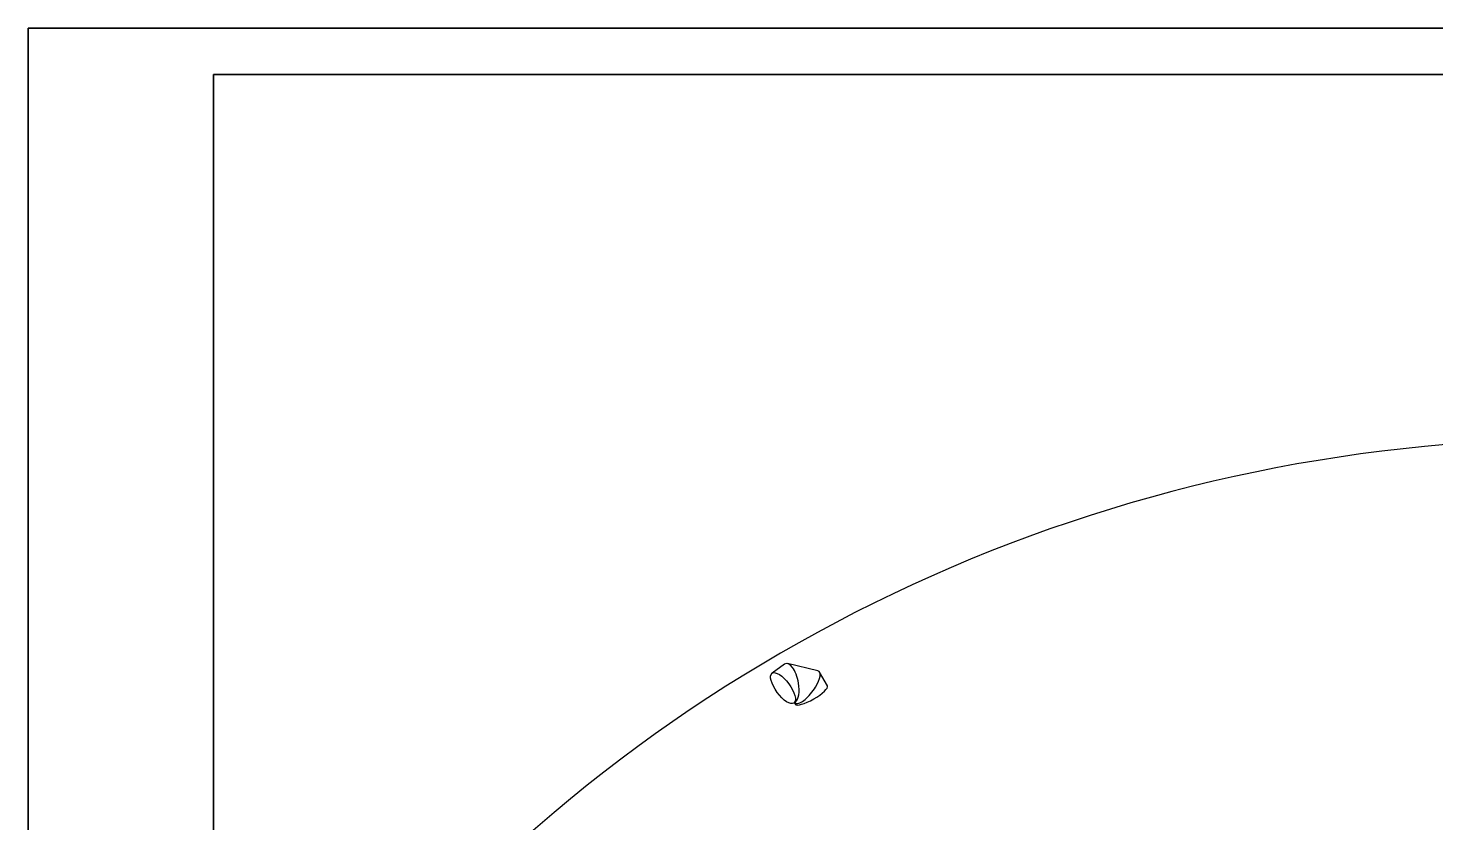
# Model space of a CAD drawing. Header units: millimetres. Extents: x -360063 to 84100, y -179792 to 59400.
# Drawn here: x 0 to 15198, y 50819 to 59400 of the extents above; entities that cross this region are included whole.
import ezdxf

# ---------------------------------------------------------------- set-up
doc = ezdxf.new("R2010")
doc.units = ezdxf.units.MM
doc.header["$LTSCALE"] = 100
doc.layers.get('0').update_dxf_attribs({"lineweight": 18})
doc.layers.add('Border', color=7, linetype='Continuous', lineweight=35)
doc.layers.add('Visible', color=7, linetype='Continuous', lineweight=25)

# ---------------------------------------------------------------- blocks, each defined once
blk = doc.blocks.new('Borders Bigadan Border')
at = {"layer": 'Border'}
for p, q in [((0, 594), (841, 594)), ((0, 0), (0, 594)), ((836, 589), (20, 589)), ((20, 589), (20, 5))]:
    blk.add_line(p, q, dxfattribs=at)

msp = doc.modelspace()

# ---------------------------------------------------------------- linework, layer by layer
at = {"layer": 'Visible'}
for p, q in [((8164.66, 52532.61), (8031.25, 52434.76)), ((8525.53, 52461.21), (8199.15, 52539.55)), ((8629.12, 52299.68), (8544.33, 52447.14)), ((8289.51, 52106.5), (8267.28, 52111.83)), ((8282.93, 52123.3), (8267.82, 52112.22)), ((8282.37, 52100.29), (8277.08, 52109.48))]:
    msp.add_line(p, q, dxfattribs=at)
msp.add_arc((16706.33, 37851.75), 17108.42, 40.510533, 139.489467, dxfattribs=at)
msp.add_ellipse((8149.53, 52273.49), major_axis=(-118.28, 161.27), ratio=0.38977201, dxfattribs=at)
for centre, major_axis, ratio, start_param, end_param in [((8223.79, 52327.96), (-42.69, 212.09), 0.42272548, 4.62751144, 6.47675708), ((8407.52, 52283.85), (128.92, 172.33), 0.3580222, 4.97407383, 6.43617593), ((8455.74, 52199.99), (-173.38, -99.7), 0.25312633, 0, 3.14159265), ((8223.79, 52327.96), (-42.69, 212.09), 0.42272548, 3.33516443, 4.62751144), ((8407.52, 52283.85), (128.92, 172.33), 0.3580222, 3.29458327, 4.97407383)]:
    msp.add_ellipse(centre, major_axis=major_axis, ratio=ratio, start_param=start_param, end_param=end_param, dxfattribs=at)

# ---------------------------------------------------------------- block references
at = {"xscale": 100, "yscale": 100, "zscale": 100}
msp.add_blockref('Borders Bigadan Border', (0, 0), dxfattribs=at)

doc.saveas('drawing.dxf')
